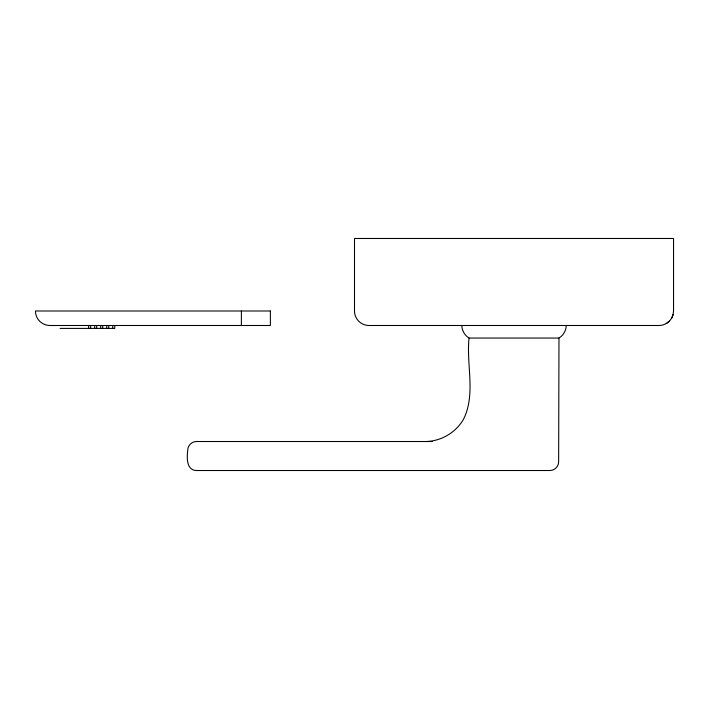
<?xml version="1.0" encoding="UTF-8"?>
<svg xmlns="http://www.w3.org/2000/svg" width="709" height="709" viewBox="0 0 709 709"><rect width="100%" height="100%" fill="white"/><g stroke="black" fill="none" stroke-linecap="round" stroke-linejoin="round"><path stroke-width="1.06" d="M566.234 325.493C566.145 330.598 563.363 335.428 558.984 338.051L558.639 461.816C558.674 466.451 554.651 470.546 550.007 470.519L196.428 470.519C186.166 470.271 186.884 457.278 187.725 450.215C187.699 445.562 191.767 441.485 196.428 441.512L432.277 441.512M673.054 314.743L673.55 310.994L673.55 238.481L354.5 238.481L354.5 310.994A14.499 14.499 0 0 0 368.999 325.493L659.051 325.493C665.476 325.502 671.379 320.92 673.054 314.743L671.609 318.244M666.3 323.552L669.305 321.248M426.313 441.512C441.37 441.016 455.479 432.65 463.243 419.763C476.182 394.55 466.088 364.922 469.066 338.051C464.687 335.428 461.905 330.598 461.816 325.493M60.105 328.4L114.769 328.4L114.769 325.493M469.066 338.051L558.984 338.051M241.379 310.994L241.379 325.493M112.758 325.493L112.758 328.4M108.743 325.493L108.743 328.4M106.731 325.493L106.731 328.4M102.716 325.493L102.716 328.4M100.705 325.493L100.705 328.4M96.69 325.493L96.69 328.4M94.687 325.493L94.687 328.4M90.672 325.493L90.672 328.4M88.66 325.493L88.66 328.4M270.386 310.994L35.45 310.994A14.499 14.499 0 0 0 49.949 325.493L270.386 325.493L270.386 310.994"/></g></svg>
